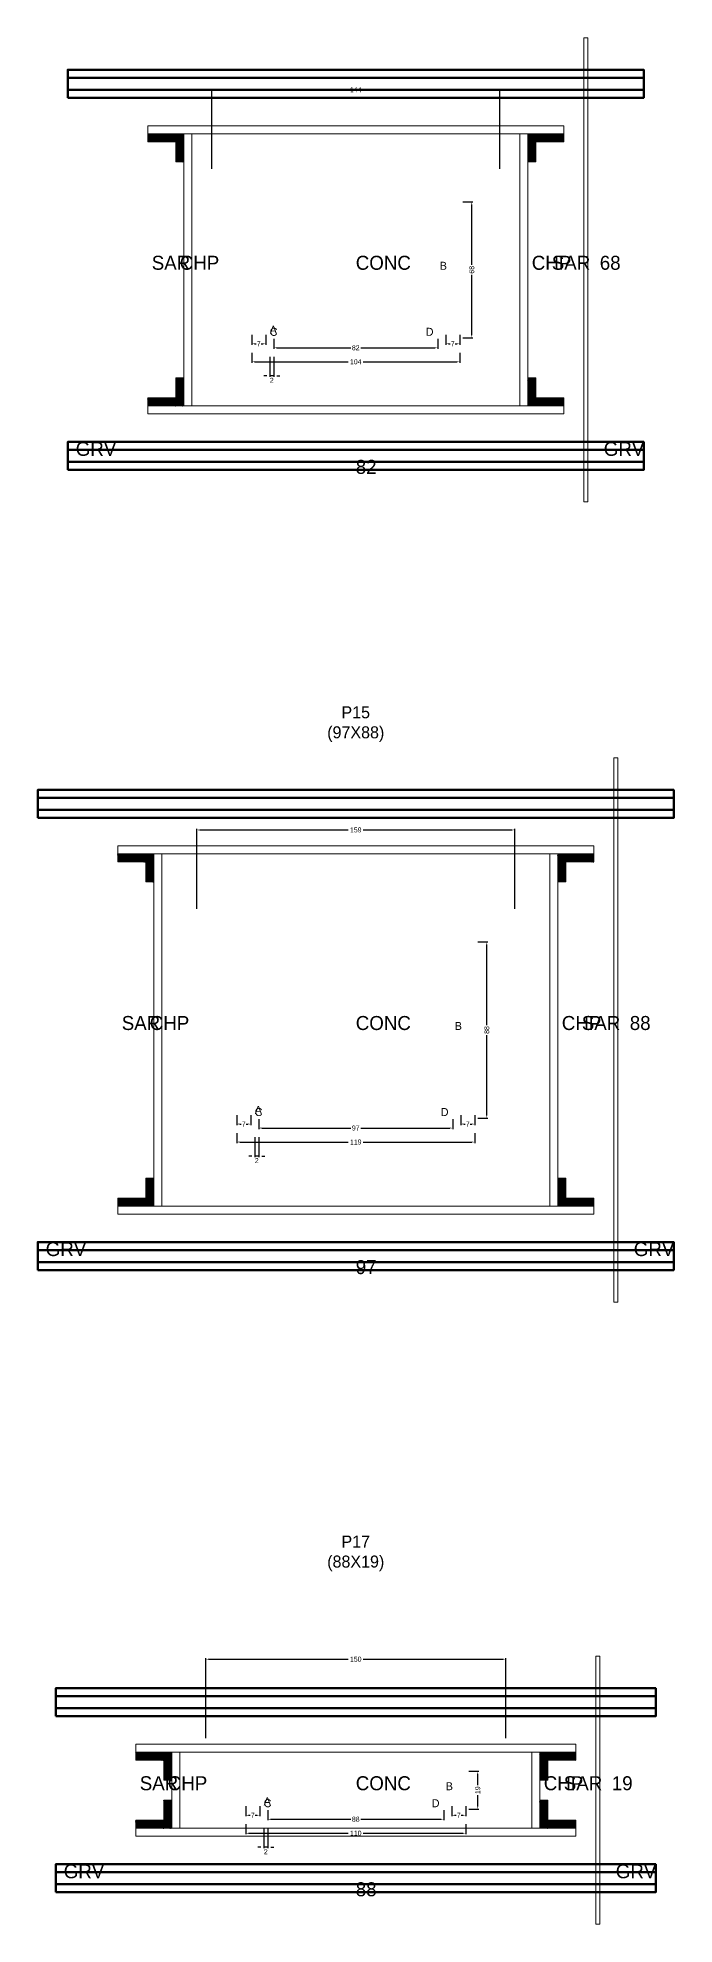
# Model space of a CAD drawing. Header units: centimetres. Extents: x -10500 to 4141, y -7986 to 295.
# Drawn here: x -159 to 159, y -5627 to -4684 of the extents above; entities that cross this region are included whole.
import ezdxf

# ---------------------------------------------------------------- set-up
doc = ezdxf.new("R2010")
doc.units = ezdxf.units.CM
for name, color, linetype in [('COTA', 241, 'Continuous'), ('GRAVATA', 224, 'Continuous'), ('Hachura', 251, 'Continuous'), ('NOMENCLATURA', 7, 'Continuous'), ('SARRAFO', 251, 'Continuous'), ('Texto Seção', 7, 'Continuous')]:
    doc.layers.add(name, color=color, linetype=linetype)
doc.dimstyles.new('cotax2', dxfattribs={"dimtxt": 2.5, "dimasz": 1.5, "dimexe": 0.5, "dimexo": 0.5, "dimgap": 0.5, "dimtad": 1, "dimcen": 2.5, "dimazin": 3, "dimtfac": 1, "dimtmove": 0, "dimatfit": 3})

# ---------------------------------------------------------------- blocks, each defined once
blk = doc.blocks.new('_CLOSEDFILLED')
at = {"color": 0, "linetype": 'BYBLOCK'}
blk.add_solid([(-1, 0.16), (0, 0), (-1, -0.16)], dxfattribs=at)
blk = doc.blocks.new('*D352')
for p, q in [((-52, -4841.5), (-52, -4846.5)), ((-50.5, -4846), (-3.75, -4846)), ((3.75, -4846), (50.5, -4846)), ((52, -4841.5), (52, -4846.5))]:
    blk.add_line(p, q)
at = {"layer": 'Defpoints'}
for p in [(-52, -4841), (-52, -4846), (52, -4841)]:
    blk.add_point(p, dxfattribs=at)
at = {"layer": 'COTA', "xscale": 1.5, "yscale": 1.5, "rotation": 180}
blk.add_blockref('_CLOSEDFILLED', (-52, -4846), dxfattribs=at)
at = {"layer": 'COTA', "xscale": 1.5, "yscale": 1.5}
blk.add_blockref('_CLOSEDFILLED', (52, -4846), dxfattribs=at)
at = {"layer": 'COTA', "insert": (0, -4846), "char_height": 2.5, "attachment_point": 5}
blk.add_mtext('104', dxfattribs=at)
blk = doc.blocks.new('*D353')
for p, q in [((-41, -4834.5), (-41, -4839.5)), ((41, -4834.5), (41, -4839.5)), ((-39.5, -4839), (-2.5, -4839)), ((2.5, -4839), (39.5, -4839))]:
    blk.add_line(p, q)
at = {"layer": 'Defpoints'}
for p in [(-41, -4834), (41, -4834), (-41, -4839)]:
    blk.add_point(p, dxfattribs=at)
at = {"layer": 'COTA', "xscale": 1.5, "yscale": 1.5, "rotation": 180}
blk.add_blockref('_CLOSEDFILLED', (-41, -4839), dxfattribs=at)
at = {"layer": 'COTA', "xscale": 1.5, "yscale": 1.5}
blk.add_blockref('_CLOSEDFILLED', (41, -4839), dxfattribs=at)
at = {"layer": 'COTA', "insert": (0, -4839), "char_height": 2.5, "attachment_point": 5}
blk.add_mtext('82', dxfattribs=at)
blk = doc.blocks.new('*D354')
for p, q in [((53.5, -4766), (58.5, -4766)), ((58, -4797.5), (58, -4767.5)), ((58, -4832.5), (58, -4802.5)), ((53.5, -4834), (58.5, -4834))]:
    blk.add_line(p, q)
at = {"layer": 'Defpoints'}
for p in [(53, -4766), (53, -4834), (58, -4834)]:
    blk.add_point(p, dxfattribs=at)
at = {"layer": 'COTA', "xscale": 1.5, "yscale": 1.5}
for p, rotation in [((58, -4766), 90), ((58, -4834), 270)]:
    blk.add_blockref('_CLOSEDFILLED', p, dxfattribs=dict(at, rotation=rotation))
at = {"layer": 'COTA', "insert": (58, -4800), "char_height": 2.5, "attachment_point": 5, "rotation": 90}
blk.add_mtext('68', dxfattribs=at)
blk = doc.blocks.new('*D355')
for p, q in [((-52, -4832.5), (-52, -4837.5)), ((-50.5, -4837), (-49.75, -4837)), ((-47.25, -4837), (-46.5, -4837)), ((-45, -4832.5), (-45, -4837.5))]:
    blk.add_line(p, q)
at = {"layer": 'Defpoints'}
for p in [(-52, -4832), (-52, -4837), (-45, -4832)]:
    blk.add_point(p, dxfattribs=at)
at = {"layer": 'COTA', "xscale": 1.5, "yscale": 1.5, "rotation": 180}
blk.add_blockref('_CLOSEDFILLED', (-52, -4837), dxfattribs=at)
at = {"layer": 'COTA', "xscale": 1.5, "yscale": 1.5}
blk.add_blockref('_CLOSEDFILLED', (-45, -4837), dxfattribs=at)
at = {"layer": 'COTA', "insert": (-48.5, -4837), "char_height": 2.5, "attachment_point": 5}
blk.add_mtext('7', dxfattribs=at)
blk = doc.blocks.new('*D356')
for p, q in [((45, -4832.5), (45, -4837.5)), ((46.5, -4837), (47.25, -4837)), ((49.75, -4837), (50.5, -4837)), ((52, -4832.5), (52, -4837.5))]:
    blk.add_line(p, q)
at = {"layer": 'Defpoints'}
for p in [(45, -4832), (45, -4837), (52, -4832)]:
    blk.add_point(p, dxfattribs=at)
at = {"layer": 'COTA', "xscale": 1.5, "yscale": 1.5, "rotation": 180}
blk.add_blockref('_CLOSEDFILLED', (45, -4837), dxfattribs=at)
at = {"layer": 'COTA', "xscale": 1.5, "yscale": 1.5}
blk.add_blockref('_CLOSEDFILLED', (52, -4837), dxfattribs=at)
at = {"layer": 'COTA', "insert": (48.5, -4837), "char_height": 2.5, "attachment_point": 5}
blk.add_mtext('7', dxfattribs=at)
blk = doc.blocks.new('*D357')
for p, q in [((-72, -4749.5), (-72, -4709.5)), ((-70.5, -4710), (-3.75, -4710)), ((3.75, -4710), (70.5, -4710)), ((72, -4749.5), (72, -4709.5))]:
    blk.add_line(p, q)
at = {"layer": 'Defpoints'}
for p in [(-72, -4710), (-72, -4750), (72, -4750)]:
    blk.add_point(p, dxfattribs=at)
at = {"layer": 'COTA', "xscale": 1.5, "yscale": 1.5, "rotation": 180}
blk.add_blockref('_CLOSEDFILLED', (-72, -4710), dxfattribs=at)
at = {"layer": 'COTA', "xscale": 1.5, "yscale": 1.5}
blk.add_blockref('_CLOSEDFILLED', (72, -4710), dxfattribs=at)
at = {"layer": 'COTA', "insert": (0, -4710), "char_height": 2.5, "attachment_point": 5}
blk.add_mtext('144', dxfattribs=at)
blk = doc.blocks.new('*D378')
for p, q in [((-59.5, -5231.5), (-59.5, -5236.5)), ((59.5, -5231.5), (59.5, -5236.5)), ((-58, -5236), (-3.75, -5236)), ((3.75, -5236), (58, -5236))]:
    blk.add_line(p, q)
at = {"layer": 'Defpoints'}
for p in [(-59.5, -5231), (59.5, -5231), (-59.5, -5236)]:
    blk.add_point(p, dxfattribs=at)
at = {"layer": 'COTA', "xscale": 1.5, "yscale": 1.5, "rotation": 180}
blk.add_blockref('_CLOSEDFILLED', (-59.5, -5236), dxfattribs=at)
at = {"layer": 'COTA', "xscale": 1.5, "yscale": 1.5}
blk.add_blockref('_CLOSEDFILLED', (59.5, -5236), dxfattribs=at)
at = {"layer": 'COTA', "insert": (0, -5236), "char_height": 2.5, "attachment_point": 5}
blk.add_mtext('119', dxfattribs=at)
blk = doc.blocks.new('*D379')
for p, q in [((-48.5, -5224.5), (-48.5, -5229.5)), ((-47, -5229), (-2.5, -5229)), ((2.5, -5229), (47, -5229)), ((48.5, -5224.5), (48.5, -5229.5))]:
    blk.add_line(p, q)
at = {"layer": 'Defpoints'}
for p in [(-48.5, -5224), (48.5, -5224), (-48.5, -5229)]:
    blk.add_point(p, dxfattribs=at)
at = {"layer": 'COTA', "xscale": 1.5, "yscale": 1.5, "rotation": 180}
blk.add_blockref('_CLOSEDFILLED', (-48.5, -5229), dxfattribs=at)
at = {"layer": 'COTA', "xscale": 1.5, "yscale": 1.5}
blk.add_blockref('_CLOSEDFILLED', (48.5, -5229), dxfattribs=at)
at = {"layer": 'COTA', "insert": (0, -5229), "char_height": 2.5, "attachment_point": 5}
blk.add_mtext('97', dxfattribs=at)
blk = doc.blocks.new('*D380')
for p, q in [((61, -5136), (66, -5136)), ((65.5, -5177.5), (65.5, -5137.5)), ((65.5, -5222.5), (65.5, -5182.5)), ((61, -5224), (66, -5224))]:
    blk.add_line(p, q)
at = {"layer": 'Defpoints'}
for p in [(60.5, -5136), (60.5, -5224), (65.5, -5224)]:
    blk.add_point(p, dxfattribs=at)
at = {"layer": 'COTA', "xscale": 1.5, "yscale": 1.5}
for p, rotation in [((65.5, -5136), 90), ((65.5, -5224), 270)]:
    blk.add_blockref('_CLOSEDFILLED', p, dxfattribs=dict(at, rotation=rotation))
at = {"layer": 'COTA', "insert": (65.5, -5180), "char_height": 2.5, "attachment_point": 5, "rotation": 90}
blk.add_mtext('88', dxfattribs=at)
blk = doc.blocks.new('*D381')
for p, q in [((-59.5, -5222.5), (-59.5, -5227.5)), ((-52.5, -5222.5), (-52.5, -5227.5)), ((-58, -5227), (-57.25, -5227)), ((-54.75, -5227), (-54, -5227))]:
    blk.add_line(p, q)
at = {"layer": 'Defpoints'}
for p in [(-59.5, -5222), (-52.5, -5222), (-59.5, -5227)]:
    blk.add_point(p, dxfattribs=at)
at = {"layer": 'COTA', "xscale": 1.5, "yscale": 1.5, "rotation": 180}
blk.add_blockref('_CLOSEDFILLED', (-59.5, -5227), dxfattribs=at)
at = {"layer": 'COTA', "xscale": 1.5, "yscale": 1.5}
blk.add_blockref('_CLOSEDFILLED', (-52.5, -5227), dxfattribs=at)
at = {"layer": 'COTA', "insert": (-56, -5227), "char_height": 2.5, "attachment_point": 5}
blk.add_mtext('7', dxfattribs=at)
blk = doc.blocks.new('*D382')
for p, q in [((52.5, -5222.5), (52.5, -5227.5)), ((59.5, -5222.5), (59.5, -5227.5)), ((54, -5227), (54.75, -5227)), ((57.25, -5227), (58, -5227))]:
    blk.add_line(p, q)
at = {"layer": 'Defpoints'}
for p in [(52.5, -5222), (59.5, -5222), (52.5, -5227)]:
    blk.add_point(p, dxfattribs=at)
at = {"layer": 'COTA', "xscale": 1.5, "yscale": 1.5, "rotation": 180}
blk.add_blockref('_CLOSEDFILLED', (52.5, -5227), dxfattribs=at)
at = {"layer": 'COTA', "xscale": 1.5, "yscale": 1.5}
blk.add_blockref('_CLOSEDFILLED', (59.5, -5227), dxfattribs=at)
at = {"layer": 'COTA', "insert": (56, -5227), "char_height": 2.5, "attachment_point": 5}
blk.add_mtext('7', dxfattribs=at)
blk = doc.blocks.new('*D383')
for p, q in [((-79.5, -5119.5), (-79.5, -5079.5)), ((-78, -5080), (-3.75, -5080)), ((3.75, -5080), (78, -5080)), ((79.5, -5119.5), (79.5, -5079.5))]:
    blk.add_line(p, q)
at = {"layer": 'Defpoints'}
for p in [(-79.5, -5080), (-79.5, -5120), (79.5, -5120)]:
    blk.add_point(p, dxfattribs=at)
at = {"layer": 'COTA', "xscale": 1.5, "yscale": 1.5, "rotation": 180}
blk.add_blockref('_CLOSEDFILLED', (-79.5, -5080), dxfattribs=at)
at = {"layer": 'COTA', "xscale": 1.5, "yscale": 1.5}
blk.add_blockref('_CLOSEDFILLED', (79.5, -5080), dxfattribs=at)
at = {"layer": 'COTA', "insert": (0, -5080), "char_height": 2.5, "attachment_point": 5}
blk.add_mtext('159', dxfattribs=at)
blk = doc.blocks.new('*D404')
for p, q in [((-55, -5577), (-55, -5582)), ((-53.5, -5581.5), (-3.75, -5581.5)), ((3.75, -5581.5), (53.5, -5581.5)), ((55, -5577), (55, -5582))]:
    blk.add_line(p, q)
at = {"layer": 'Defpoints'}
for p in [(-55, -5576.5), (-55, -5581.5), (55, -5576.5)]:
    blk.add_point(p, dxfattribs=at)
at = {"layer": 'COTA', "xscale": 1.5, "yscale": 1.5, "rotation": 180}
blk.add_blockref('_CLOSEDFILLED', (-55, -5581.5), dxfattribs=at)
at = {"layer": 'COTA', "xscale": 1.5, "yscale": 1.5}
blk.add_blockref('_CLOSEDFILLED', (55, -5581.5), dxfattribs=at)
at = {"layer": 'COTA', "insert": (0, -5581.5), "char_height": 2.5, "attachment_point": 5}
blk.add_mtext('110', dxfattribs=at)
blk = doc.blocks.new('*D405')
for p, q in [((-44, -5570), (-44, -5575)), ((44, -5570), (44, -5575)), ((-42.5, -5574.5), (-2.5, -5574.5)), ((2.5, -5574.5), (42.5, -5574.5))]:
    blk.add_line(p, q)
at = {"layer": 'Defpoints'}
for p in [(-44, -5569.5), (44, -5569.5), (-44, -5574.5)]:
    blk.add_point(p, dxfattribs=at)
at = {"layer": 'COTA', "xscale": 1.5, "yscale": 1.5, "rotation": 180}
blk.add_blockref('_CLOSEDFILLED', (-44, -5574.5), dxfattribs=at)
at = {"layer": 'COTA', "xscale": 1.5, "yscale": 1.5}
blk.add_blockref('_CLOSEDFILLED', (44, -5574.5), dxfattribs=at)
at = {"layer": 'COTA', "insert": (0, -5574.5), "char_height": 2.5, "attachment_point": 5}
blk.add_mtext('88', dxfattribs=at)
blk = doc.blocks.new('*D406')
for p, q in [((56.5, -5550.5), (61.5, -5550.5)), ((61, -5557.5), (61, -5552)), ((61, -5568), (61, -5562.5)), ((56.5, -5569.5), (61.5, -5569.5))]:
    blk.add_line(p, q)
at = {"layer": 'Defpoints'}
for p in [(56, -5550.5), (56, -5569.5), (61, -5569.5)]:
    blk.add_point(p, dxfattribs=at)
at = {"layer": 'COTA', "xscale": 1.5, "yscale": 1.5}
for p, rotation in [((61, -5550.5), 90), ((61, -5569.5), 270)]:
    blk.add_blockref('_CLOSEDFILLED', p, dxfattribs=dict(at, rotation=rotation))
at = {"layer": 'COTA', "insert": (61, -5560), "char_height": 2.5, "attachment_point": 5, "rotation": 90}
blk.add_mtext('19', dxfattribs=at)
blk = doc.blocks.new('*D407')
for p, q in [((-55, -5568), (-55, -5573)), ((-53.5, -5572.5), (-52.75, -5572.5)), ((-50.25, -5572.5), (-49.5, -5572.5)), ((-48, -5568), (-48, -5573))]:
    blk.add_line(p, q)
at = {"layer": 'Defpoints'}
for p in [(-55, -5567.5), (-55, -5572.5), (-48, -5567.5)]:
    blk.add_point(p, dxfattribs=at)
at = {"layer": 'COTA', "xscale": 1.5, "yscale": 1.5, "rotation": 180}
blk.add_blockref('_CLOSEDFILLED', (-55, -5572.5), dxfattribs=at)
at = {"layer": 'COTA', "xscale": 1.5, "yscale": 1.5}
blk.add_blockref('_CLOSEDFILLED', (-48, -5572.5), dxfattribs=at)
at = {"layer": 'COTA', "insert": (-51.5, -5572.5), "char_height": 2.5, "attachment_point": 5}
blk.add_mtext('7', dxfattribs=at)
blk = doc.blocks.new('*D408')
for p, q in [((48, -5568), (48, -5573)), ((49.5, -5572.5), (50.25, -5572.5)), ((52.75, -5572.5), (53.5, -5572.5)), ((55, -5568), (55, -5573))]:
    blk.add_line(p, q)
at = {"layer": 'Defpoints'}
for p in [(48, -5567.5), (48, -5572.5), (55, -5567.5)]:
    blk.add_point(p, dxfattribs=at)
at = {"layer": 'COTA', "xscale": 1.5, "yscale": 1.5, "rotation": 180}
blk.add_blockref('_CLOSEDFILLED', (48, -5572.5), dxfattribs=at)
at = {"layer": 'COTA', "xscale": 1.5, "yscale": 1.5}
blk.add_blockref('_CLOSEDFILLED', (55, -5572.5), dxfattribs=at)
at = {"layer": 'COTA', "insert": (51.5, -5572.5), "char_height": 2.5, "attachment_point": 5}
blk.add_mtext('7', dxfattribs=at)
blk = doc.blocks.new('*D409')
for p, q in [((-75, -5534), (-75, -5494)), ((-73.5, -5494.5), (-3.75, -5494.5)), ((3.75, -5494.5), (73.5, -5494.5)), ((75, -5534), (75, -5494))]:
    blk.add_line(p, q)
at = {"layer": 'Defpoints'}
for p in [(-75, -5494.5), (-75, -5534.5), (75, -5534.5)]:
    blk.add_point(p, dxfattribs=at)
at = {"layer": 'COTA', "xscale": 1.5, "yscale": 1.5, "rotation": 180}
blk.add_blockref('_CLOSEDFILLED', (-75, -5494.5), dxfattribs=at)
at = {"layer": 'COTA', "xscale": 1.5, "yscale": 1.5}
blk.add_blockref('_CLOSEDFILLED', (75, -5494.5), dxfattribs=at)
at = {"layer": 'COTA', "insert": (0, -5494.5), "char_height": 2.5, "attachment_point": 5}
blk.add_mtext('150', dxfattribs=at)

msp = doc.modelspace()

# ---------------------------------------------------------------- hatches: boundary and pattern name
at = {"layer": 'SARRAFO'}
h = msp.add_hatch(dxfattribs=at)
h.set_pattern_fill('SOLID', scale=2)
h.paths.add_polyline_path([(-104, -4736), (-90, -4736), (-90, -4732), (-104, -4732)])
h = msp.add_hatch(dxfattribs=at)
h.set_pattern_fill('SOLID', scale=2)
h.paths.add_polyline_path([(-90, -4746), (-86, -4746), (-86, -4732), (-90, -4732)])
h = msp.add_hatch(dxfattribs=at)
h.set_pattern_fill('SOLID', scale=2)
h.paths.add_polyline_path([(86, -4746), (90, -4746), (90, -4732), (86, -4732)])
h = msp.add_hatch(dxfattribs=at)
h.set_pattern_fill('SOLID', scale=2)
h.paths.add_polyline_path([(90, -4736), (104, -4736), (104, -4732), (90, -4732)])
h = msp.add_hatch(dxfattribs=at)
h.set_pattern_fill('SOLID', scale=2)
h.paths.add_polyline_path([(-90, -4868), (-86, -4868), (-86, -4854), (-90, -4854)])
h = msp.add_hatch(dxfattribs=at)
h.set_pattern_fill('SOLID', scale=2)
h.paths.add_polyline_path([(86, -4868), (90, -4868), (90, -4854), (86, -4854)])
h = msp.add_hatch(dxfattribs=at)
h.set_pattern_fill('SOLID', scale=2)
h.paths.add_polyline_path([(-104, -4868), (-90, -4868), (-90, -4864), (-104, -4864)])
h = msp.add_hatch(dxfattribs=at)
h.set_pattern_fill('SOLID', scale=2)
h.paths.add_polyline_path([(90, -4868), (104, -4868), (104, -4864), (90, -4864)])
h = msp.add_hatch(dxfattribs=at)
h.set_pattern_fill('SOLID', scale=2)
h.paths.add_polyline_path([(-119, -5096), (-105, -5096), (-105, -5092), (-119, -5092)])
h = msp.add_hatch(dxfattribs=at)
h.set_pattern_fill('SOLID', scale=2)
h.paths.add_polyline_path([(-105, -5106), (-101, -5106), (-101, -5092), (-105, -5092)])
h = msp.add_hatch(dxfattribs=at)
h.set_pattern_fill('SOLID', scale=2)
h.paths.add_polyline_path([(101, -5106), (105, -5106), (105, -5092), (101, -5092)])
h = msp.add_hatch(dxfattribs=at)
h.set_pattern_fill('SOLID', scale=2)
h.paths.add_polyline_path([(105, -5096), (119, -5096), (119, -5092), (105, -5092)])
h = msp.add_hatch(dxfattribs=at)
h.set_pattern_fill('SOLID', scale=2)
h.paths.add_polyline_path([(-105, -5268), (-101, -5268), (-101, -5254), (-105, -5254)])
h = msp.add_hatch(dxfattribs=at)
h.set_pattern_fill('SOLID', scale=2)
h.paths.add_polyline_path([(101, -5268), (105, -5268), (105, -5254), (101, -5254)])
h = msp.add_hatch(dxfattribs=at)
h.set_pattern_fill('SOLID', scale=2)
h.paths.add_polyline_path([(-119, -5268), (-105, -5268), (-105, -5264), (-119, -5264)])
h = msp.add_hatch(dxfattribs=at)
h.set_pattern_fill('SOLID', scale=2)
h.paths.add_polyline_path([(105, -5268), (119, -5268), (119, -5264), (105, -5264)])
h = msp.add_hatch(dxfattribs=at)
h.set_pattern_fill('SOLID', scale=2)
h.paths.add_polyline_path([(-110, -5545), (-96, -5545), (-96, -5541), (-110, -5541)])
h = msp.add_hatch(dxfattribs=at)
h.set_pattern_fill('SOLID', scale=2)
h.paths.add_polyline_path([(-96, -5555), (-92, -5555), (-92, -5541), (-96, -5541)])
h = msp.add_hatch(dxfattribs=at)
h.set_pattern_fill('SOLID', scale=2)
h.paths.add_polyline_path([(92, -5555), (96, -5555), (96, -5541), (92, -5541)])
h = msp.add_hatch(dxfattribs=at)
h.set_pattern_fill('SOLID', scale=2)
h.paths.add_polyline_path([(96, -5545), (110, -5545), (110, -5541), (96, -5541)])
h = msp.add_hatch(dxfattribs=at)
h.set_pattern_fill('SOLID', scale=2)
h.paths.add_polyline_path([(-96, -5579), (-92, -5579), (-92, -5565), (-96, -5565)])
h = msp.add_hatch(dxfattribs=at)
h.set_pattern_fill('SOLID', scale=2)
h.paths.add_polyline_path([(92, -5579), (96, -5579), (96, -5565), (92, -5565)])
h = msp.add_hatch(dxfattribs=at)
h.set_pattern_fill('SOLID', scale=2)
h.paths.add_polyline_path([(-110, -5579), (-96, -5579), (-96, -5575), (-110, -5575)])
h = msp.add_hatch(dxfattribs=at)
h.set_pattern_fill('SOLID', scale=2)
h.paths.add_polyline_path([(96, -5579), (110, -5579), (110, -5575), (96, -5575)])

# ---------------------------------------------------------------- linework, layer by layer
at = {"layer": 'GRAVATA', "lineweight": 50}
for points in [[(-144, -4714), (144, -4714), (144, -4700), (-144, -4700)], [(-144, -4710), (144, -4710), (144, -4704), (-144, -4704)], [(-144, -4900), (144, -4900), (144, -4886), (-144, -4886)], [(-144, -4896), (144, -4896), (144, -4890), (-144, -4890)], [(-159, -5074), (159, -5074), (159, -5060), (-159, -5060)], [(-159, -5070), (159, -5070), (159, -5064), (-159, -5064)], [(-159, -5300), (159, -5300), (159, -5286), (-159, -5286)], [(-159, -5296), (159, -5296), (159, -5290), (-159, -5290)], [(-150, -5523), (150, -5523), (150, -5509), (-150, -5509)], [(-150, -5519), (150, -5519), (150, -5513), (-150, -5513)], [(-150, -5611), (150, -5611), (150, -5597), (-150, -5597)], [(-150, -5607), (150, -5607), (150, -5601), (-150, -5601)]]:
    msp.add_lwpolyline(points, close=True, dxfattribs=at)
at = {"layer": 'Hachura', "lineweight": 13}
for points in [[(114, -4916), (116, -4916), (116, -4684), (114, -4684)], [(129, -5316), (131, -5316), (131, -5044), (129, -5044)], [(120, -5627), (122, -5627), (122, -5493), (120, -5493)]]:
    msp.add_lwpolyline(points, close=True, dxfattribs=at)
at = {"layer": 'Hachura', "lineweight": 18}
for points in [[(-104, -4732), (104, -4732), (104, -4728), (-104, -4728)], [(-86, -4868), (-82, -4868), (-82, -4732), (-86, -4732)], [(82, -4868), (86, -4868), (86, -4732), (82, -4732)], [(-104, -4872), (104, -4872), (104, -4868), (-104, -4868)], [(-119, -5092), (119, -5092), (119, -5088), (-119, -5088)], [(-101, -5268), (-97, -5268), (-97, -5092), (-101, -5092)], [(97, -5268), (101, -5268), (101, -5092), (97, -5092)], [(-119, -5272), (119, -5272), (119, -5268), (-119, -5268)], [(-110, -5541), (110, -5541), (110, -5537), (-110, -5537)], [(-92, -5579), (-88, -5579), (-88, -5541), (-92, -5541)], [(88, -5579), (92, -5579), (92, -5541), (88, -5541)], [(-110, -5583), (110, -5583), (110, -5579), (-110, -5579)]]:
    msp.add_lwpolyline(points, close=True, dxfattribs=at)
at = {"layer": 'SARRAFO', "lineweight": 13}
for points in [[(-104, -4736), (-90, -4736), (-90, -4732), (-104, -4732)], [(-90, -4746), (-86, -4746), (-86, -4732), (-90, -4732)], [(86, -4746), (90, -4746), (90, -4732), (86, -4732)], [(90, -4736), (104, -4736), (104, -4732), (90, -4732)], [(-90, -4868), (-86, -4868), (-86, -4854), (-90, -4854)], [(86, -4868), (90, -4868), (90, -4854), (86, -4854)], [(-104, -4868), (-90, -4868), (-90, -4864), (-104, -4864)], [(90, -4868), (104, -4868), (104, -4864), (90, -4864)], [(-119, -5096), (-105, -5096), (-105, -5092), (-119, -5092)], [(-105, -5106), (-101, -5106), (-101, -5092), (-105, -5092)], [(101, -5106), (105, -5106), (105, -5092), (101, -5092)], [(105, -5096), (119, -5096), (119, -5092), (105, -5092)], [(-105, -5268), (-101, -5268), (-101, -5254), (-105, -5254)], [(101, -5268), (105, -5268), (105, -5254), (101, -5254)], [(-119, -5268), (-105, -5268), (-105, -5264), (-119, -5264)], [(105, -5268), (119, -5268), (119, -5264), (105, -5264)], [(-110, -5545), (-96, -5545), (-96, -5541), (-110, -5541)], [(-96, -5555), (-92, -5555), (-92, -5541), (-96, -5541)], [(92, -5555), (96, -5555), (96, -5541), (92, -5541)], [(96, -5545), (110, -5545), (110, -5541), (96, -5541)], [(-96, -5579), (-92, -5579), (-92, -5565), (-96, -5565)], [(92, -5579), (96, -5579), (96, -5565), (92, -5565)], [(-110, -5579), (-96, -5579), (-96, -5575), (-110, -5575)], [(96, -5579), (110, -5579), (110, -5575), (96, -5575)]]:
    msp.add_lwpolyline(points, close=True, dxfattribs=at)

# ---------------------------------------------------------------- texts
at = {"layer": 'NOMENCLATURA'}
for s, p in [('B', (42, -4800)), ('A', (-43, -4832)), ('C', (-43, -4833)), ('D', (35, -4833)), ('B', (49.5, -5180)), ('A', (-50.5, -5222)), ('C', (-50.5, -5223)), ('D', (42.5, -5223)), ('A', (-46, -5567.5)), ('B', (45, -5560)), ('C', (-46, -5568.5)), ('D', (38, -5568.5))]:
    msp.add_text(s, height=4, dxfattribs=at).set_placement(p)
at = {"layer": 'NOMENCLATURA', "char_height": 6, "attachment_point": 8}
for s, insert in [('P15\\P(97X88)', (0, -5036)), ('P17\\P(88X19)', (0, -5450.5))]:
    msp.add_mtext(s, dxfattribs=dict(at, insert=insert))
at = {"layer": 'Texto Seção'}
for s, p in [('SAR', (-102, -4800)), ('CHP', (-88, -4800)), ('CONC', (0, -4800)), ('CHP', (88, -4800)), ('SAR', (98, -4800)), ('68', (122, -4800)), ('GRV', (-140, -4893)), ('GRV', (124, -4893)), ('82', (0, -4902)), ('SAR', (-117, -5180)), ('CHP', (-103, -5180)), ('CONC', (0, -5180)), ('CHP', (103, -5180)), ('SAR', (113, -5180)), ('88', (137, -5180)), ('GRV', (-155, -5293)), ('GRV', (139, -5293)), ('97', (0, -5302)), ('SAR', (-108, -5560)), ('CHP', (-94, -5560)), ('CONC', (0, -5560)), ('CHP', (94, -5560)), ('SAR', (104, -5560)), ('19', (128, -5560)), ('GRV', (-146, -5604)), ('GRV', (130, -5604)), ('88', (0, -5613))]:
    msp.add_text(s, height=7, dxfattribs=at).set_placement(p)

# ---------------------------------------------------------------- dimensions: what is measured, and where the dimension line sits
at = {"layer": 'COTA'}
for base, p1, p2, picture, middle in [((-72, -4710), (-72, -4750), (72, -4750), '*D357', (0, -4710)), ((-52, -4837), (-52, -4832), (-45, -4832), '*D355', (-48.5, -4837)), ((-41, -4839), (-41, -4834), (41, -4834), '*D353', (0, -4839)), ((45, -4837), (45, -4832), (52, -4832), '*D356', (48.5, -4837)), ((-52, -4846), (-52, -4841), (52, -4841), '*D352', (0, -4846)), ((-79.5, -5080), (-79.5, -5120), (79.5, -5120), '*D383', (0, -5080)), ((-59.5, -5227), (-59.5, -5222), (-52.5, -5222), '*D381', (-56, -5227)), ((-48.5, -5229), (-48.5, -5224), (48.5, -5224), '*D379', (0, -5229)), ((52.5, -5227), (52.5, -5222), (59.5, -5222), '*D382', (56, -5227)), ((-59.5, -5236), (-59.5, -5231), (59.5, -5231), '*D378', (0, -5236)), ((-75, -5494.5), (-75, -5534.5), (75, -5534.5), '*D409', (0, -5494.5)), ((-55, -5572.5), (-55, -5567.5), (-48, -5567.5), '*D407', (-51.5, -5572.5)), ((-44, -5574.5), (-44, -5569.5), (44, -5569.5), '*D405', (0, -5574.5)), ((48, -5572.5), (48, -5567.5), (55, -5567.5), '*D408', (51.5, -5572.5)), ((-55, -5581.5), (-55, -5576.5), (55, -5576.5), '*D404', (0, -5581.5))]:
    dim = msp.add_linear_dim(base=base, p1=p1, p2=p2, dimstyle='cotax2', dxfattribs=at)
    dim.commit()
    dim.dimension.update_dxf_attribs({"geometry": picture, "text_midpoint": middle})
for base, p1, p2, picture, middle in [((58, -4834), (53, -4834), (53, -4766), '*D354', (58, -4800)), ((65.5, -5224), (60.5, -5224), (60.5, -5136), '*D380', (65.5, -5180)), ((61, -5569.5), (56, -5569.5), (56, -5550.5), '*D406', (61, -5560))]:
    dim = msp.add_linear_dim(base=base, p1=p1, p2=p2, angle=90, dimstyle='cotax2', dxfattribs=at)
    dim.commit()
    dim.dimension.update_dxf_attribs({"geometry": picture, "text_midpoint": middle})
for base, p1, p2 in [((-41, -4853), (-41, -4843), (-43, -4843)), ((-48.5, -5243), (-48.5, -5233), (-50.5, -5233)), ((-44, -5588.5), (-44, -5578.5), (-46, -5578.5))]:
    msp.add_linear_dim(base=base, p1=p1, p2=p2, dimstyle='cotax2', dxfattribs=at).render()

doc.saveas('drawing.dxf')
